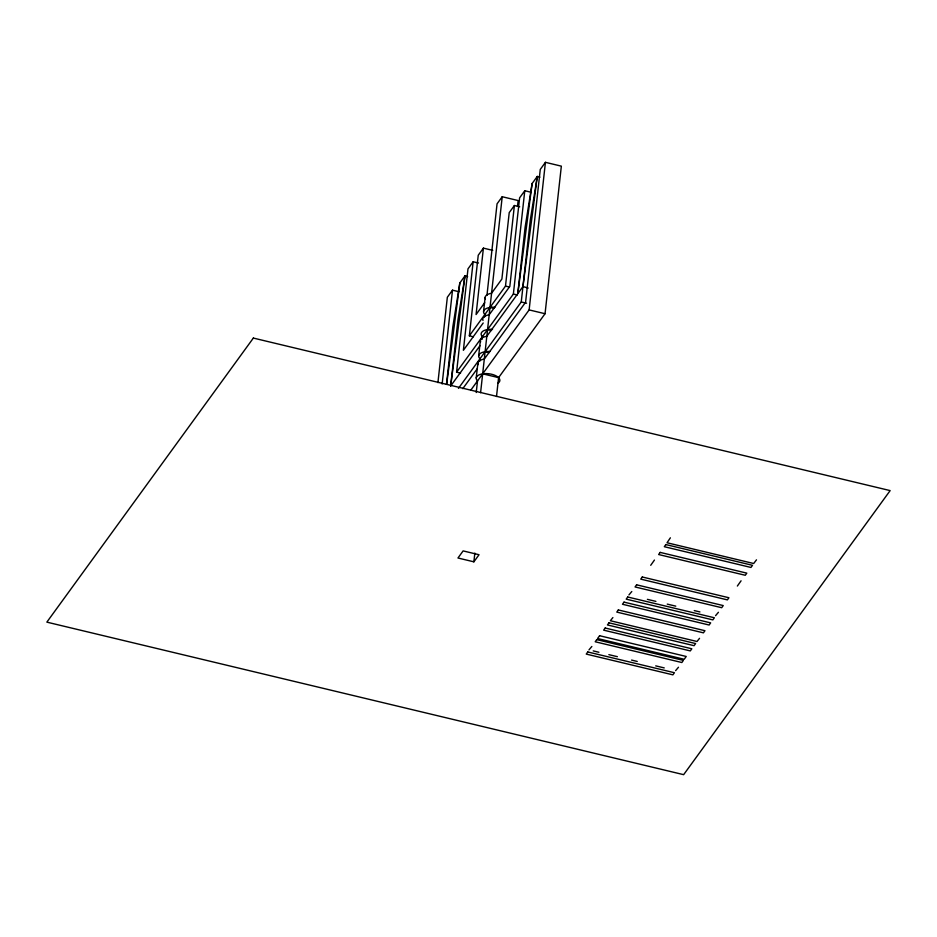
<?xml version="1.0" encoding="UTF-8"?>
<svg xmlns="http://www.w3.org/2000/svg" width="937" height="937" viewBox="0 0 937 937"><rect width="100%" height="100%" fill="white"/><g stroke="black" fill="none" stroke-linecap="round" stroke-linejoin="round"><path stroke-width="1.41" d="M437.919 382.624L447.336 297.263L452.501 290.165L459.13 291.758M442.147 384.006L452.501 290.165M446.469 384.428L452.852 326.685L459.833 282.962L464.998 275.853L467.633 276.602M450.674 385.997L458.006 319.587L464.998 275.853L450.674 385.997L479.931 345.753M460.559 373.113L456.588 372.165L467.985 268.86L473.15 261.763L478.456 263.028M473.15 261.763L463.382 350.297L483.199 323.007M473.337 336.77L469.355 335.821L478.245 255.227L483.41 248.129L492.698 250.355M483.41 248.129L476.078 314.539L484.687 302.698M476.23 377.974L477.858 363.216M478.678 355.837L480.376 340.436M483.562 311.564L485.132 297.38M476.23 392.533L477.507 380.926A11.888 5.587 6.3 0 1 488.669 373.734A11.888 5.587 6.3 0 1 497.98 383.186M479.685 361.249L479.955 358.789A11.888 5.587 6.3 0 1 490.074 351.504M482.098 339.346L482.403 336.652A11.888 5.587 6.3 0 1 492.522 329.367M484.57 316.964L484.839 314.516A11.888 5.587 6.3 0 1 494.97 307.231M486.947 295.401L497.055 203.833L502.22 196.735L518.138 200.553L517.505 206.363M480.587 392.697L502.22 196.735M473.876 561.825L479.041 554.727L463.124 550.909L457.959 558.007L473.876 561.825L474.836 553.111M469.355 335.821L505.488 286.113L514.39 205.519L519.695 206.784M496.505 396.503L498.589 377.634L545.053 313.719L561.345 166.154L545.428 162.335L540.262 169.433L525.598 302.253L484.3 359.07A11.888 5.587 6.3 0 0 478.104 364.704M456.588 372.165L513.371 294.042L524.779 190.738L531.408 192.331M458.439 388.375L521.253 301.972L530.283 220.16L537.276 176.437L539.911 177.175M470.632 390.389L529.136 309.913L545.428 162.335M446.644 384.393L459.833 282.962M532.111 183.535L517.798 293.668L525.118 227.258L532.111 183.535L537.276 176.437L522.951 286.57L486.818 336.278A11.888 5.587 6.3 0 0 480.622 341.911M670.377 537.815L667.039 542.757L753.676 563.512L756.487 559.834M591.844 646.483L588.975 649.88M631.796 591.528L628.914 594.936M678.482 667.238L675.612 670.634M718.433 612.283L715.552 615.679M612.892 617.565L610.374 620.739L697.011 641.494L699.529 638.32M654.436 560.057L650.723 565.304M741.073 580.799L737.36 586.047M524.779 190.738L519.613 197.848L509.833 286.382L489.196 314.773A11.888 5.587 6.3 0 0 482.988 320.431M514.39 205.519L509.224 212.617L501.892 279.027L491.574 293.234A11.888 5.587 6.3 0 0 485.378 298.868M462.796 388.656L477.413 368.534M505.488 286.113L509.47 287.062M513.371 294.042L517.353 294.991M521.253 301.972L526.559 303.248M529.136 309.913L545.053 313.719M490.004 307.418L493.986 308.367M487.556 329.555L491.538 330.503M485.12 351.691L489.091 352.64M482.672 373.828L498.589 377.634M647.385 599.352L655.9 601.39M667.261 604.119L675.788 606.157M694.247 610.584L699.927 611.943M593.226 650.899L598.907 652.269M608.851 654.647L617.378 656.685M631.573 660.093L637.254 661.452M655.724 665.867L664.239 667.917M522.951 286.57L528.234 288.057M253.353 338.07L46.85 622.133L683.647 774.665L890.15 490.601L253.353 338.07M587.792 651.965L586.246 654.085L672.883 674.839L674.429 672.719L587.792 651.965M596.752 639.631L595.206 641.763L681.843 662.518L683.389 660.386L596.752 639.631M599.598 635.719L597.56 638.519L684.197 659.273L686.235 656.474L599.598 635.719M605.197 628.024L603.651 630.156L690.288 650.91L691.834 648.779L605.197 628.024M608.991 622.812L607.434 624.944L694.071 645.687L695.629 643.555L608.991 622.812M618.338 609.952L616.78 612.084L703.418 632.838L704.975 630.706L618.338 609.952M624.019 602.128L622.473 604.26L709.11 625.014L710.656 622.882L624.019 602.128M627.731 597.01L626.197 599.141L712.834 619.884L714.369 617.764L627.731 597.01M636.61 584.817L635.052 586.949L721.689 607.703L723.247 605.571L636.61 584.817M642.29 576.993L640.744 579.125L727.381 599.879L728.927 597.747L642.29 576.993M660.175 552.397L658.629 554.528L745.266 575.271L746.812 573.139L660.175 552.397M665.867 544.573L664.31 546.704L750.947 567.447L752.505 565.316L665.867 544.573"/></g></svg>
